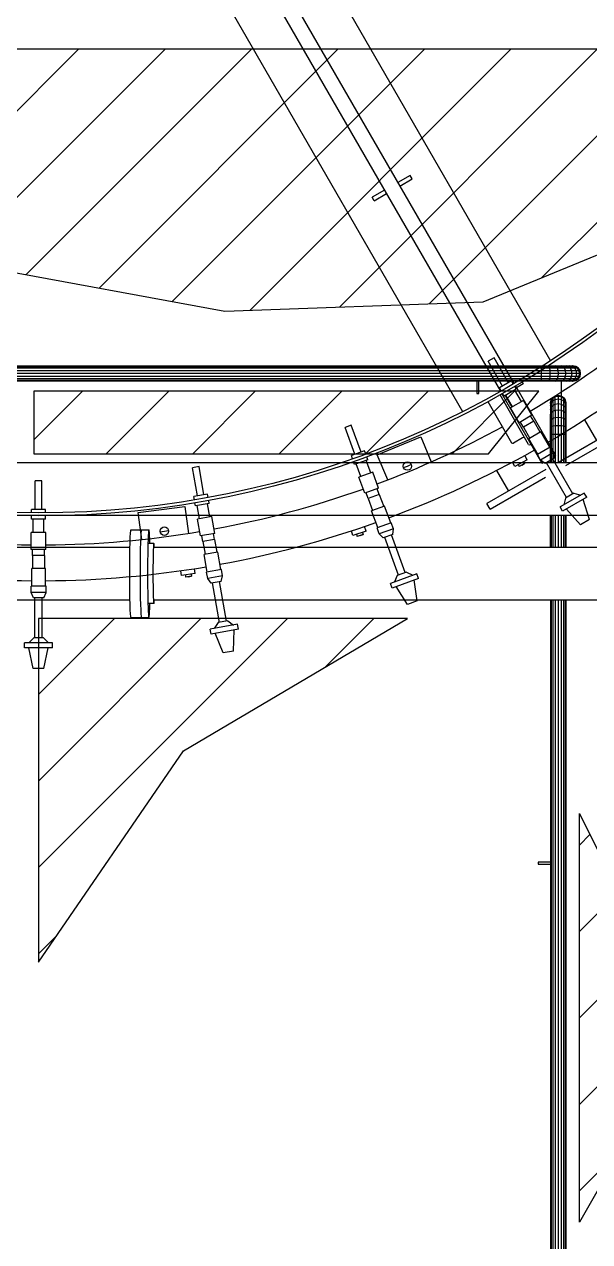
# Model space of a CAD drawing. Header units: metres. Extents: x 0 to 63075, y 0 to 44550.
# Drawn here: x 55361 to 55632, y 39572 to 40156 of the extents above; entities that cross this region are included whole.
import ezdxf

# ---------------------------------------------------------------- set-up
doc = ezdxf.new("R2010")
doc.units = ezdxf.units.M
doc.header["$LTSCALE"] = 75
for name, color, linetype in [('GSB', 7, 'Continuous'), ('ML6', 1, 'Continuous'), ('SL1', 8, 'Continuous')]:
    doc.layers.add(name, color=color, linetype=linetype)
pattern_1 = [(44.99813, (326091.56, -18363.04), (-137.8813, 137.89033), [])]

# ---------------------------------------------------------------- blocks, each defined once
blk = doc.blocks.new('A$C6bae614f')
at = {"layer": 'SL1'}
h = blk.add_hatch(dxfattribs=at)
h.set_pattern_fill('_USER', color=256, scale=195, angle=44.9981, style=0, pattern_type=0)
h.set_pattern_definition(pattern_1)
h.paths.add_polyline_path([(385757, 42142.7), (381369.2, 42142.8), (382135.3, 41832.2), (382711.3, 41445.8), (383464.8, 41306.8), (384288.7, 41336.6), (385012.9, 41634.2), (385424.7, 41986.4)])
h = blk.add_hatch(dxfattribs=at)
h.set_pattern_fill('_USER', color=256, scale=195, angle=44.9981, style=0, pattern_type=0)
h.set_pattern_definition(pattern_1)
h.paths.add_polyline_path([(382854.7, 40852.3), (384305.5, 40852.2), (384466, 41051.7), (382854.8, 41051.7)])
h = blk.add_hatch(dxfattribs=at)
h.set_pattern_fill('_USER', color=256, scale=195, angle=44.9981, style=0, pattern_type=0)
h.set_pattern_definition(pattern_1)
h.paths.add_polyline_path([(383333.2, 39905), (384047.6, 40326.9), (382869.7, 40326.9), (382869.6, 39230.8)])
h = blk.add_hatch(dxfattribs=at)
h.set_pattern_fill('_USER', color=256, scale=195, angle=44.9981, style=0, pattern_type=0)
h.set_pattern_definition(pattern_1)
h.paths.add_polyline_path([(384595.7, 38401.2), (384595.8, 39704.5), (384740, 39415.2), (384927.2, 39262.7), (384974.2, 39033.3), (384921, 38804.9), (384720.6, 38618.6)])
for p, q in [((382999.4, 43382.1), (384344.6, 41052.1)), ((383041.3, 43406.2), (384386.4, 41076.2)), ((383241.5, 43334.9), (384503.6, 41148.8)), ((382961.1, 43173), (384223.1, 40986.9)), ((384055.9, 41740.4), (384016.2, 41717.4)), ((384022.6, 41706.4), (384062.3, 41729.4)), ((384062.3, 41729.4), (384055.9, 41740.4)), ((383974.4, 41693.3), (383934.7, 41670.4)), ((383941, 41659.4), (383934.7, 41670.4)), ((383941, 41659.4), (383980.7, 41682.3)), ((378250.3, 41133), (384575.3, 41132.8)), ((378250.3, 41131.2), (384584.6, 41130.9)), ((384323.6, 41158), (384305.1, 41147.4)), ((384350.9, 41068.3), (384305.1, 41147.4)), ((384369.2, 41078.9), (384323.6, 41158)), ((384475.3, 41130.9), (384475.3, 41132.8)), ((384475.3, 41125.7), (384475.3, 41130.9)), ((384499.6, 41130.9), (384497.6, 41132.8)), ((384501.4, 41125.7), (384499.6, 41130.9)), ((384522.7, 41130.9), (384518.7, 41132.8)), ((384526.2, 41125.7), (384522.7, 41130.9)), ((384543.5, 41130.9), (384537.7, 41132.8)), ((384548.4, 41125.7), (384543.5, 41130.9)), ((384560.8, 41130.9), (384553.5, 41132.8)), ((384567, 41125.7), (384560.8, 41130.9)), ((384573.8, 41130.9), (384565.4, 41132.8)), ((384581.9, 41130.9), (384572.8, 41132.8)), ((384581, 41125.7), (384573.8, 41130.9)), ((384584.6, 41130.9), (384575.3, 41132.8)), ((384589.6, 41125.7), (384581.9, 41130.9)), ((384592.6, 41125.7), (384584.6, 41130.9)), ((384599.7, 41108.4), (378125.9, 41108.6)), ((384597.9, 41099.1), (378127.7, 41099.3)), ((384592.6, 41125.7), (378133, 41125.9)), ((384592.6, 41091.2), (378133, 41091.4)), ((378139.9, 41118), (384597.9, 41117.7)), ((384475.3, 41117.7), (384475.3, 41125.7)), ((384475.3, 41108.4), (384475.3, 41117.7)), ((384475.3, 41099.1), (384475.3, 41108.4)), ((384475.3, 41091.2), (384475.3, 41099.1)), ((384475.3, 41085.9), (384475.3, 41091.2)), ((384499.6, 41085.9), (384501.4, 41091.2)), ((384502.6, 41117.7), (384501.4, 41125.7)), ((384501.4, 41091.2), (384502.6, 41099.1)), ((384503, 41108.4), (384502.6, 41117.7)), ((384502.6, 41099.1), (384503, 41108.4)), ((384522.7, 41085.9), (384526.2, 41091.2)), ((384528.5, 41117.7), (384526.2, 41125.7)), ((384526.2, 41091.2), (384528.5, 41099.1)), ((384529.3, 41108.4), (384528.5, 41117.7)), ((384528.5, 41099.1), (384529.3, 41108.4)), ((384543.5, 41085.9), (384548.4, 41091.2)), ((384551.7, 41117.7), (384548.4, 41125.7)), ((384548.4, 41091.2), (384551.7, 41099.1)), ((384552.9, 41108.4), (384551.7, 41117.7)), ((384551.7, 41099.1), (384552.9, 41108.4)), ((384560.8, 41085.9), (384567, 41091.2)), ((384571.1, 41117.7), (384567, 41125.7)), ((384567, 41091.2), (384571.1, 41099.1)), ((384572.6, 41108.4), (384571.1, 41117.7)), ((384571.1, 41099.1), (384572.6, 41108.4)), ((384573.8, 41085.9), (384580.9, 41091.2)), ((384580.9, 41091.2), (384585.7, 41099.1)), ((384585.7, 41117.7), (384581, 41125.7)), ((384581.9, 41085.9), (384589.6, 41091.2)), ((384584.6, 41085.9), (384592.6, 41091.2)), ((384587.4, 41108.4), (384585.7, 41117.7)), ((384585.7, 41099.1), (384587.4, 41108.4)), ((384594.8, 41117.7), (384589.6, 41125.7)), ((384589.6, 41091.2), (384594.8, 41099.1)), ((384597.9, 41117.7), (384592.6, 41125.7)), ((384592.6, 41091.2), (384597.9, 41099.1)), ((384596.6, 41108.4), (384594.8, 41117.7)), ((384594.8, 41099.1), (384596.6, 41108.4)), ((384599.7, 41108.4), (384597.9, 41117.7)), ((384597.9, 41099.1), (384599.7, 41108.4)), ((384584.6, 41085.9), (378140.9, 41086.1)), ((384575.3, 41084), (378250.3, 41084.2)), ((384269, 41084), (384269, 41044.9)), ((384275.3, 41044.9), (384275.3, 41084)), ((384379.3, 41084.7), (384340.8, 41062.5)), ((384346.2, 41053), (384340.8, 41062.5)), ((384394.6, 41058.3), (384356, 41036.1)), ((384384.8, 41075.3), (384379.3, 41084.7)), ((384394.6, 41058.3), (384389.5, 41067)), ((384411.2, 41018.6), (384389.8, 41055.6)), ((384392.2, 41068.6), (384519.8, 40847.7)), ((384413.4, 41081.2), (384416.5, 41075.8)), ((384475.3, 41084), (384475.3, 41085.9)), ((384497.6, 41084), (384499.6, 41085.9)), ((384518.7, 41084), (384522.7, 41085.9)), ((384537.7, 41084), (384543.5, 41085.9)), ((384537.8, 41084), (384537.8, 41037.2)), ((384553.5, 41084), (384560.8, 41085.9)), ((384565.4, 41084), (384573.8, 41085.9)), ((384572.8, 41084), (384581.9, 41085.9)), ((384575.3, 41084), (384584.6, 41085.9)), ((384269, 41044.9), (384275.3, 41044.9)), ((384303.8, 41018.6), (384379.7, 40887.1)), ((384433.9, 40882.1), (384342.7, 41040.1)), ((384348.2, 41043.2), (384475.8, 40822.3)), ((384356, 41036.1), (384351, 41044.8)), ((384358.8, 41037.7), (384380.1, 41000.7)), ((384382.1, 41001.8), (384360.8, 41038.8)), ((384417, 41021.9), (384376.3, 40998.4)), ((384444.1, 40974.9), (384417, 41021.9)), ((384503.6, 41014.9), (384505.5, 41024.2)), ((384503.6, 41012.4), (384505.5, 41021.5)), ((384503.6, 41014.9), (384503.6, 41012.4)), ((384503.6, 41005), (384505.5, 41013.4)), ((384503.6, 41012.4), (384503.6, 40993.1)), ((384505.5, 41024.2), (384510.8, 41032.2)), ((384505.5, 41021.5), (384510.8, 41029.2)), ((384505.5, 41021.5), (384505.5, 41024.2)), ((384505.5, 41021.5), (384505.5, 41000.4)), ((384505.5, 41013.4), (384510.8, 41020.6)), ((384510.8, 41032.2), (384518.7, 41037.5)), ((384510.8, 41029.2), (384518.7, 41034.4)), ((384510.8, 41032.2), (384510.8, 41006.6)), ((384510.8, 41020.6), (384518.7, 41025.3)), ((384510.8, 41006.6), (384518.7, 41010.7)), ((384518.7, 41037.5), (384528, 41039.3)), ((384518.7, 41034.4), (384518.7, 41037.5)), ((384518.7, 41034.4), (384528, 41036.2)), ((384518.7, 41010.7), (384518.7, 41034.4)), ((384518.7, 41025.3), (384528, 41027)), ((384518.7, 41010.7), (384528, 41012.2)), ((384518.7, 40991.3), (384518.7, 41010.7)), ((384528, 41036.2), (384528, 41039.3)), ((384528, 41039.3), (384537.4, 41037.5)), ((384528, 41036.2), (384537.4, 41034.4)), ((384528, 41036.2), (384528, 41012.2)), ((384528, 41027), (384537.4, 41025.3)), ((384528, 41012.2), (384528, 40992.5)), ((384528, 41012.2), (384537.4, 41010.7)), ((384537.4, 41037.5), (384537.4, 41010.7)), ((384537.4, 41037.5), (384545.3, 41032.2)), ((384537.4, 41034.4), (384545.3, 41029.2)), ((384537.4, 41025.3), (384545.3, 41020.6)), ((384537.4, 41010.7), (384545.3, 41006.6)), ((384537.4, 41010.7), (384537.4, 40991.3)), ((384545.3, 41032.2), (384545.3, 41006.6)), ((384545.3, 41032.2), (384550.6, 41024.2)), ((384545.3, 41029.2), (384550.6, 41021.5)), ((384545.3, 41020.6), (384550.6, 41013.4)), ((384550.6, 41024.2), (384550.6, 41000.4)), ((384550.6, 41024.2), (384552.4, 41014.9)), ((384550.6, 41021.5), (384552.4, 41012.4)), ((384550.6, 41013.4), (384552.4, 41005)), ((384552.4, 41012.4), (384552.4, 41014.9)), ((384552.4, 41012.4), (384552.4, 40993.1)), ((384223.1, 40986.9), (384223.1, 40986.9)), ((384403.4, 40951.4), (384376.3, 40998.4)), ((384444.1, 40974.9), (384403.4, 40951.4)), ((384450, 40955.9), (384440.3, 40972.7)), ((384503.6, 40993.1), (384505.5, 41000.4)), ((384503.6, 40993.1), (384503.6, 40977.3)), ((384503.6, 40977.3), (384505.5, 40983.1)), ((384503.6, 40824.1), (384503.6, 40977.3)), ((384505.5, 41000.4), (384510.8, 41006.6)), ((384505.5, 41000.4), (384505.5, 40983.1)), ((384505.5, 40983.1), (384510.8, 40988)), ((384505.5, 40983.1), (384505.5, 40824.1)), ((384510.8, 41006.6), (384510.8, 40988)), ((384510.8, 40988), (384518.7, 40991.3)), ((384510.8, 40988), (384510.8, 40824.1)), ((384518.7, 40991.3), (384528, 40992.5)), ((384518.7, 40991.3), (384518.7, 40824.1)), ((384528, 40992.5), (384537.4, 40991.3)), ((384528, 40992.5), (384528, 40824.1)), ((384537.4, 40991.3), (384537.4, 40824.1)), ((384537.4, 40991.3), (384545.3, 40988)), ((384545.3, 41006.6), (384545.3, 40988)), ((384545.3, 41006.6), (384550.6, 41000.4)), ((384545.3, 40988), (384550.6, 40983.1)), ((384545.3, 40988), (384545.3, 40824.1)), ((384550.6, 41000.4), (384550.6, 40983.1)), ((384550.6, 41000.4), (384552.4, 40993.1)), ((384550.6, 40983.1), (384552.4, 40977.3)), ((384550.6, 40983.1), (384550.6, 40824.1)), ((384552.4, 40993.1), (384552.4, 40977.3)), ((384552.4, 40977.3), (384552.4, 40824.1)), ((383868.1, 40943.6), (383848.1, 40936.3)), ((383879.4, 40850.5), (383848.1, 40936.3)), ((383899.3, 40857.7), (383868.1, 40943.6)), ((384417, 40936.9), (384407.3, 40953.6)), ((384450, 40955.9), (384417, 40936.9)), ((384417, 40936.9), (384437.3, 40901.3)), ((384450, 40955.9), (384470.6, 40920.5)), ((384503.6, 40958.3), (384505.5, 40962.4)), ((384503.6, 40937.2), (384505.5, 40939.2)), ((384505.5, 40962.4), (384510.8, 40965.8)), ((384505.5, 40939.2), (384510.8, 40941)), ((384510.8, 40965.8), (384518.7, 40968.1)), ((384510.8, 40941), (384518.7, 40942.2)), ((384518.7, 40968.1), (384528, 40968.9)), ((384518.7, 40942.2), (384528, 40942.6)), ((384528, 40968.9), (384537.4, 40968.1)), ((384528, 40942.6), (384537.4, 40942.2)), ((384718.9, 40934.5), (384530.9, 40825.9)), ((384537.4, 40968.1), (384545.3, 40965.8)), ((384537.4, 40942.2), (384545.3, 40941)), ((384545.3, 40965.8), (384550.6, 40962.3)), ((384545.3, 40941), (384550.6, 40939.2)), ((384550.6, 40962.3), (384552.4, 40958.3)), ((384550.6, 40939.2), (384552.4, 40937.2)), ((384612, 40960.9), (384650.2, 40894.8)), ((383950.9, 40849), (384089.5, 40906.4)), ((384089.5, 40906.4), (384122.8, 40826)), ((384414.8, 40903.2), (384385.8, 40886.5)), ((384473, 40921.9), (384434.9, 40899.9)), ((384463.4, 40850.6), (384434.9, 40899.9)), ((384501.5, 40872.6), (384473, 40921.9)), ((384503.6, 40914.9), (384505.5, 40914.9)), ((384505.5, 40914.9), (384510.8, 40914.9)), ((384510.8, 40914.9), (384518.7, 40914.9)), ((384518.7, 40914.9), (384528, 40914.9)), ((384528, 40914.9), (384537.4, 40914.9)), ((384537.4, 40914.9), (384545.3, 40914.9)), ((384545.3, 40914.9), (384550.6, 40914.9)), ((384550.6, 40914.9), (384552.4, 40914.9)), ((384552.9, 40814.9), (384722.1, 40912.6)), ((383910.2, 40861.7), (383868.4, 40846.5)), ((383914, 40851.5), (383910.2, 40861.7)), ((384440, 40881.5), (384441.2, 40882.2)), ((384503.1, 40873.5), (384461.7, 40849.7)), ((384513.3, 40855.9), (384471.9, 40832.1)), ((384513.3, 40855.9), (384503.1, 40873.5)), ((384515, 40837.8), (384513.3, 40855.9)), ((382281.8, 40824.2), (385203.7, 40824.1)), ((383872.1, 40836.2), (383868.4, 40846.5)), ((383878.8, 40817.8), (383875.4, 40827.3)), ((383920.7, 40833.1), (383878.8, 40817.8)), ((383898.6, 40779.6), (383884, 40819.7)), ((383930.1, 40791.1), (383915.5, 40831.2)), ((383920.7, 40833.1), (383917.2, 40842.5)), ((383984.2, 40768.6), (383950.9, 40849)), ((384390, 40812.1), (384382.7, 40825.8)), ((384428.8, 40832.8), (384390, 40812.1)), ((384400.9, 40817.9), (384404.1, 40811.8)), ((384421.2, 40820.9), (384404.1, 40811.8)), ((384412.7, 40816.3), (384404.1, 40811.8)), ((384412.7, 40816.3), (384421.2, 40820.9)), ((384417.9, 40827), (384421.2, 40820.9)), ((384428.8, 40832.8), (384421.4, 40846.8)), ((384471.9, 40832.1), (384461.7, 40849.7)), ((384486.8, 40821.4), (384471.9, 40832.1)), ((384475.8, 40822.3), (384481.2, 40825.4)), ((384515, 40837.8), (384486.8, 40821.4)), ((384554.9, 40712.8), (384490.9, 40823.8)), ((384575, 40724.4), (384510.9, 40835.4)), ((384514.4, 40844.6), (384519.8, 40847.7)), ((383382.3, 40811.5), (383361.3, 40807.8)), ((383377.2, 40717.9), (383361.3, 40807.8)), ((383398.1, 40721.6), (383382.3, 40811.5)), ((383936.4, 40793.4), (383892.3, 40777.3)), ((383910.9, 40726.3), (383892.3, 40777.3)), ((383955, 40742.3), (383936.4, 40793.4)), ((384489.1, 40801.8), (384301, 40693.2)), ((384311.3, 40675.4), (384487.6, 40777.2)), ((384331.6, 40799), (384369.8, 40732.9)), ((382880.9, 40765.8), (382859.6, 40765.8)), ((382859.7, 40674.5), (382859.6, 40765.8)), ((382880.9, 40674.5), (382880.9, 40765.8)), ((383955, 40742.3), (383910.9, 40726.3)), ((383957.5, 40722.6), (383950.8, 40740.8)), ((383409.6, 40723.6), (383365.7, 40715.8)), ((383367.6, 40705.1), (383365.7, 40715.8)), ((383411.5, 40712.8), (383409.6, 40723.6)), ((383414.9, 40693.5), (383413.1, 40703.5)), ((383921.6, 40709.6), (383915, 40727.8)), ((383957.5, 40722.6), (383921.6, 40709.6)), ((383921.6, 40709.6), (383935.5, 40671)), ((383957.5, 40722.6), (383971.6, 40684.1)), ((384611.4, 40727), (384534.4, 40682.6)), ((384619.3, 40713.3), (384542.3, 40668.9)), ((384551.5, 40710.9), (384545.7, 40689.1)), ((384578.4, 40726.4), (384551.5, 40710.9)), ((384578.4, 40726.4), (384600.2, 40720.5)), ((384628.4, 40642.4), (384607.4, 40706.4)), ((384619.3, 40713.3), (384611.4, 40727)), ((382892.5, 40674.5), (382848, 40674.5)), ((382848, 40663.5), (382848, 40674.5)), ((382892.5, 40663.5), (382892.5, 40674.5)), ((383188.1, 40664.9), (383336.9, 40684.4)), ((383199.5, 40578.7), (383188.1, 40664.9)), ((383336.9, 40684.4), (383348.2, 40598.2)), ((383371, 40685.8), (383369.3, 40695.7)), ((383414.9, 40693.5), (383371, 40685.8)), ((383383.8, 40644.7), (383376.4, 40686.8)), ((383416.9, 40650.5), (383409.5, 40692.6)), ((383974.2, 40685.1), (383932.9, 40670.1)), ((383952.4, 40616.6), (383932.9, 40670.1)), ((383993.7, 40631.6), (383974.2, 40685.1)), ((384311.3, 40675.4), (384301, 40693.2)), ((384542.3, 40668.9), (384534.4, 40682.6)), ((384599.3, 40625.6), (384554.3, 40675.8)), ((382281.7, 40655.9), (385203.7, 40655.8)), ((382848, 40644), (382848, 40654)), ((382892.5, 40644), (382848, 40644)), ((382853.5, 40601.3), (382853.5, 40644)), ((382887, 40601.3), (382887, 40644)), ((382892.5, 40644), (382892.5, 40654)), ((383423.5, 40651.7), (383377.2, 40643.5)), ((383386.7, 40590.1), (383377.2, 40643.5)), ((383432.9, 40598.2), (383423.5, 40651.7)), ((383995.5, 40632.3), (383950.6, 40615.9)), ((384002.4, 40613.2), (383995.5, 40632.3)), ((384503.6, 40554.1), (384503.6, 40655.8)), ((384505.5, 40655.8), (384505.5, 40554.1)), ((384510.8, 40655.8), (384510.8, 40554.1)), ((384518.7, 40655.8), (384518.7, 40554.1)), ((384528, 40655.8), (384528, 40554.1)), ((384537.4, 40655.8), (384537.4, 40554.1)), ((384545.3, 40655.8), (384545.3, 40554.1)), ((384550.6, 40655.8), (384550.6, 40554.1)), ((384552.4, 40655.8), (384552.4, 40554.1)), ((384628.4, 40642.4), (384599.3, 40625.6)), ((382893.8, 40601.3), (382846.8, 40601.3)), ((382846.8, 40547), (382846.8, 40601.3)), ((382893.8, 40547), (382893.8, 40601.3)), ((383164.2, 40609.7), (383222.3, 40609.7)), ((383432.9, 40598.2), (383386.7, 40590.1)), ((383394.4, 40571.8), (383391, 40590.8)), ((383431.9, 40578.4), (383428.6, 40597.4)), ((383873.5, 40591.4), (383868.7, 40606.1)), ((383915.2, 40605), (383873.5, 40591.4)), ((383885.2, 40595.2), (383887.3, 40588.6)), ((383905.7, 40594.6), (383887.3, 40588.6)), ((383896.5, 40591.6), (383887.3, 40588.6)), ((383896.5, 40591.6), (383905.7, 40594.6)), ((383903.5, 40601.2), (383905.7, 40594.6)), ((383915.2, 40605), (383910.3, 40620.1)), ((383957.5, 40596.8), (383950.6, 40615.9)), ((384002.4, 40613.2), (383957.5, 40596.8)), ((383970.3, 40583.8), (383957.5, 40596.8)), ((384001, 40595), (383970.3, 40583.8)), ((384018.6, 40465), (383974.8, 40585.4)), ((384040.4, 40472.9), (383996.5, 40593.3)), ((384001, 40595), (384002.4, 40613.2)), ((380239.4, 40554.2), (383160.8, 40554.1)), ((382893.8, 40547), (382846.8, 40547)), ((382851.2, 40527.6), (382851.2, 40547)), ((382889.3, 40527.6), (382889.3, 40547)), ((383238.1, 40566), (383222.3, 40566)), ((383238.1, 40554.1), (386159.5, 40554)), ((383431.9, 40578.4), (383394.4, 40571.8)), ((383394.4, 40571.8), (383401.4, 40531.4)), ((383431.9, 40578.4), (383439.2, 40538)), ((382851.2, 40527.6), (382851.1, 40486.6)), ((382889.3, 40527.6), (382851.2, 40527.6)), ((382889.3, 40527.6), (382889.5, 40486.6)), ((383441.9, 40538.5), (383398.6, 40530.9)), ((383408.5, 40474.8), (383398.6, 40530.9)), ((383451.8, 40482.5), (383441.9, 40538.5)), ((382892.3, 40486.6), (382848.3, 40486.6)), ((382848.3, 40429.7), (382848.3, 40486.6)), ((382892.3, 40429.7), (382892.3, 40486.6)), ((383326.4, 40463.8), (383324.2, 40479.1)), ((383369.9, 40469.9), (383326.4, 40463.8)), ((383357.7, 40468.2), (383358.7, 40461.3)), ((383369.9, 40469.9), (383367.7, 40485.6)), ((383453.7, 40482.8), (383406.6, 40474.5)), ((383410.2, 40454.5), (383406.6, 40474.5)), ((383457.2, 40462.8), (383453.7, 40482.8)), ((384076.7, 40469.2), (383993.2, 40438.8)), ((384044.1, 40474.3), (384014.9, 40463.6)), ((384044.1, 40474.3), (384064.5, 40464.7)), ((384082.1, 40454.3), (384076.7, 40469.2)), ((382894.1, 40429.7), (382846.4, 40429.7)), ((382846.4, 40409.4), (382846.4, 40429.7)), ((382894.1, 40409.4), (382894.1, 40429.7)), ((383338.6, 40465.5), (383339.6, 40458.6)), ((383358.7, 40461.3), (383339.6, 40458.6)), ((383349.1, 40459.9), (383339.6, 40458.6)), ((383349.1, 40459.9), (383358.7, 40461.3)), ((383457.2, 40462.8), (383410.2, 40454.5)), ((383420.5, 40439.4), (383410.2, 40454.5)), ((383452.6, 40445.1), (383420.5, 40439.4)), ((383447.4, 40314.1), (383425.2, 40440.3)), ((383470.2, 40318.1), (383447.9, 40444.3)), ((383452.6, 40445.1), (383457.2, 40462.8)), ((383998.6, 40423.9), (383993.2, 40438.8)), ((384082.1, 40454.3), (383998.6, 40423.9)), ((384014.9, 40463.6), (384005.4, 40443.2)), ((384047.1, 40371.4), (384011.5, 40428.6)), ((384078.7, 40382.9), (384069.2, 40449.6)), ((382894.1, 40409.4), (382846.4, 40409.4)), ((382853.9, 40392.7), (382846.4, 40409.4)), ((382886.6, 40392.7), (382853.9, 40392.7)), ((382858.7, 40264.6), (382858.7, 40392.7)), ((382881.8, 40264.6), (382881.8, 40392.7)), ((382886.6, 40392.7), (382894.1, 40409.4)), ((380239.4, 40385.9), (383160.8, 40385.9)), ((383238.1, 40374), (383222.3, 40374)), ((383238.1, 40385.9), (386159.5, 40385.8)), ((384078.7, 40382.9), (384047.1, 40371.4)), ((384503.6, 40385.8), (384503.4, 35574.8)), ((384505.5, 40385.8), (384505.3, 35558.3)), ((384510.8, 40385.8), (384510.6, 35547.7)), ((384518.7, 40385.8), (384518.5, 35542.4)), ((384528, 40385.8), (384527.8, 35543.6)), ((384537.3, 40385.8), (384537.2, 35542.4)), ((384545.3, 40385.8), (384545.1, 35547.7)), ((384550.5, 40385.8), (384550.4, 35555.6)), ((384552.4, 40385.8), (384552.2, 35567.4)), ((383164.2, 40330.3), (383222.3, 40330.3)), ((383443.5, 40313.4), (383430.6, 40294.9)), ((383474.1, 40318.8), (383443.5, 40313.4)), ((383474.1, 40318.8), (383492.6, 40305.8)), ((383505.4, 40308.1), (383417.8, 40292.6)), ((383420.6, 40277.1), (383417.8, 40292.6)), ((383508.1, 40292.5), (383420.6, 40277.1)), ((383459.2, 40216.9), (383434.1, 40279.4)), ((383492.3, 40222.8), (383494.5, 40290.1)), ((383508.1, 40292.5), (383505.4, 40308.1)), ((382914.7, 40248.6), (382825.8, 40248.6)), ((382825.8, 40232.8), (382825.8, 40248.6)), ((382854.7, 40264.6), (382838.8, 40248.6)), ((382885.8, 40264.6), (382854.7, 40264.6)), ((382885.8, 40264.6), (382901.7, 40248.6)), ((382914.7, 40232.8), (382914.7, 40248.6)), ((382914.7, 40232.8), (382825.8, 40232.8)), ((382853.4, 40166.9), (382839.6, 40232.8)), ((382887.1, 40166.9), (382900.9, 40232.8)), ((383492.3, 40222.8), (383459.2, 40216.9)), ((382887.1, 40166.9), (382853.4, 40166.9)), ((384503.6, 39548.9), (384464.5, 39548.9)), ((384464.5, 39548.9), (384464.5, 39542.5)), ((384464.5, 39542.5), (384503.6, 39542.5))]:
    blk.add_line(p, q, dxfattribs=at)
for points in [[(385757, 42142.7), (381369.2, 42142.8), (382135.3, 41832.2), (382711.3, 41445.8), (383464.8, 41306.8), (384288.7, 41336.6), (385012.9, 41634.2), (385424.7, 41986.4)], [(382854.7, 40852.3), (384305.5, 40852.2), (384466, 41051.7), (382854.8, 41051.7)], [(383333.2, 39905), (384047.6, 40326.9), (382869.7, 40326.9), (382869.6, 39230.8)], [(384595.7, 38401.2), (384595.8, 39704.5), (384740, 39415.2), (384927.2, 39262.7), (384974.2, 39033.3), (384921, 38804.9), (384720.6, 38618.6)]]:
    blk.add_lwpolyline(points, close=True, dxfattribs=at)
for centre, radius in [((382870.4, 43654), 3000), ((382870.4, 43654), 2990.5), ((384047, 40813), 13.5), ((383271.6, 40605.3), 13.5)]:
    blk.add_circle(centre, radius, dxfattribs=at)
for centre, radius, start, end in [((382870.4, 43654), 3092.8, 300.4687, 309.5629), ((382870.4, 43654), 3207.1, 300.4519, 309.6051), ((383294.4, 42919.3), 2158.1, 300.6739, 301.3275), ((382870.4, 43654), 3092.8, 290.4334, 298.5864), ((382870.4, 43654), 3207.1, 290.3912, 299.5444), ((382870.4, 43654), 3075, 292.2466, 292.7497), ((382870.4, 43654), 3092.8, 280.4334, 289.5629), ((382870.4, 43654), 3207.1, 280.3912, 289.6051), ((382870.4, 43654), 3092.8, 260.4334, 269.5629), ((382870.4, 43654), 3092.8, 270.4334, 279.5629), ((382870.4, 43654), 3075, 277.2466, 277.7497), ((382870.4, 43654), 3207.1, 260.3912, 269.6051), ((382870.4, 43654), 3207.1, 270.3912, 279.6051)]:
    blk.add_arc(centre, radius, start, end, dxfattribs=at)
for centre, major_axis, ratio, start_param, end_param in [((384416.9, 40899.6), (5.2, 3), 0.707107, 0, 1.570796), ((384384, 40889.6), (-4.33, -2.5), 0.707107, 0, 1.570796), ((384438.3, 40884.6), (-4.33, -2.5), 0.707107, 0, 1.570796), ((383164.2, 40470), (0, 139.7), 0.029987, 0, 1.570796), ((383198.4, 40470), (0, 139.7), 0.029987, 0, 1.570796), ((383222.3, 40470), (0, 139.7), 0.029987, 5.470367, 7.853982), ((383238.1, 40470), (0, 96), 0.029987, 5.780083, 7.853982), ((383164.2, 40470), (0, -139.7), 0.029987, 4.712389, 6.283185), ((383198.4, 40470), (0, -139.7), 0.029987, 4.712389, 6.283185), ((383222.3, 40470), (0, -139.7), 0.029987, 4.712389, 7.096003), ((383238.1, 40470), (0, -96), 0.029987, 4.712389, 6.786288)]:
    blk.add_ellipse(centre, major_axis=major_axis, ratio=ratio, start_param=start_param, end_param=end_param, dxfattribs=at)
blk = doc.blocks.new('zw$15D4')
at = {"layer": 'ML6', "xscale": 0.2502808837766805, "yscale": 0.2502808837766805, "zscale": 0.2502808837766805}
blk.add_blockref('A$C6bae614f', (-85544.74, -3177.34), dxfattribs=at)

msp = doc.modelspace()

# ---------------------------------------------------------------- block references
at = {"layer": 'GSB', "xscale": 0.6000000000000068, "yscale": 0.6000000000000068, "zscale": 0.6000000000000068}
msp.add_blockref('zw$15D4', (49200, 35721.63), dxfattribs=at)

doc.saveas('drawing.dxf')
